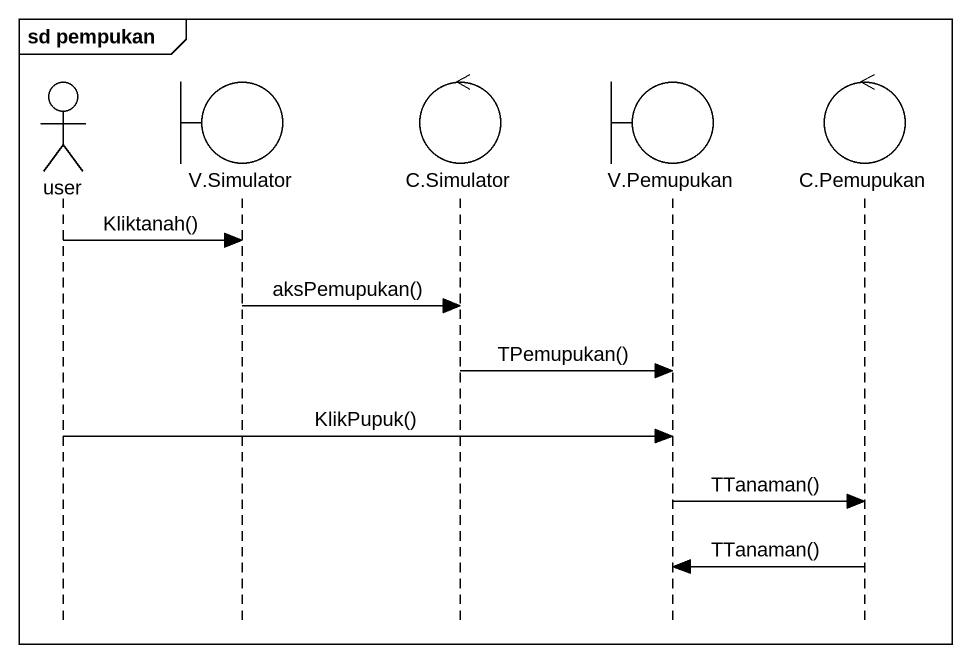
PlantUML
@startuml
mainframe sd pempukan
hide footbox
actor user
boundary "V.Simulator" as V_Simulator
control "C.Simulator" as C_Simulator
boundary "V.Pemupukan" as V_Pemupukan
control "C.Pemupukan" as C_Pemupukan

user -> V_Simulator : Kliktanah()
V_Simulator -> C_Simulator : aksPemupukan()
C_Simulator -> V_Pemupukan : TPemupukan()
user -> V_Pemupukan : KlikPupuk()
V_Pemupukan -> C_Pemupukan : TTanaman()
C_Pemupukan -> V_Pemupukan : TTanaman()
@enduml
